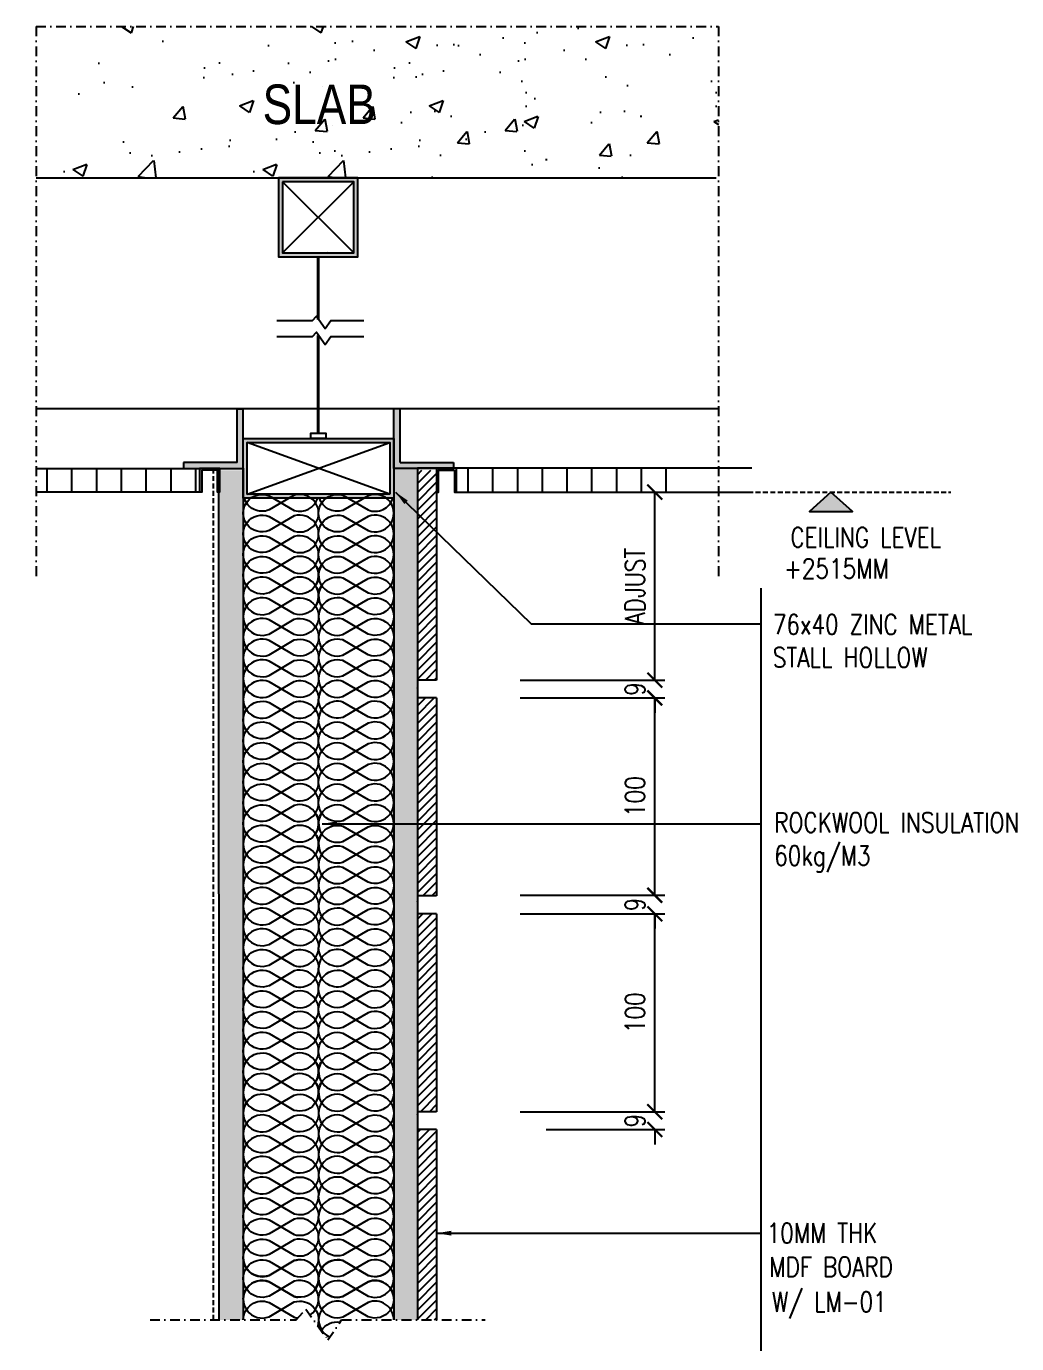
# Model space of a CAD drawing. Header units: millimetres. Extents: x 15742 to 451744, y -68201 to 290383.
# Drawn here: x 17168 to 17668, y 288632 to 289297 of the extents above; entities that cross this region are included whole.
import ezdxf
from ezdxf.enums import TextEntityAlignment as Align

# ---------------------------------------------------------------- set-up
doc = ezdxf.new("R2010")
doc.units = ezdxf.units.MM
doc.header["$LTSCALE"] = 10
doc.header["$MEASUREMENT"] = 0
doc.header["$PDMODE"] = 2
doc.header["$PDSIZE"] = -3
doc.linetypes.add('DASHDOT', pattern=[1, 0.5, -0.25, 0, -0.25])
doc.linetypes.add('HIDDEN', pattern=[0.375, 0.25, -0.125])
doc.layers.get('0').update_dxf_attribs({"linetype": 'CONTINUOUS'})
doc.layers.get('DEFPOINTS').update_dxf_attribs({"linetype": 'CONTINUOUS'})
for name, color, linetype in [('01APP', 1, 'CONTINUOUS'), ('03ABB', 3, 'CONTINUOUS'), ('03AFP', 3, 'CONTINUOUS'), ('03IPP-parttext', 7, 'CONTINUOUS'), ('04APP', 4, 'CONTINUOUS'), ('A-DETL-03', 3, 'CONTINUOUS')]:
    doc.layers.add(name, color=color, linetype=linetype)
doc.styles.add('DIM', font='ROMANS.shx', dxfattribs={"width": 0.8})
doc.styles.add('JDL', font='ARIALUNI.TTF', dxfattribs={"width": 0.8})
doc.dimstyles.new('D-5', dxfattribs={"dimscale": 5, "dimtxt": 2, "dimasz": 1.5, "dimexe": 1, "dimexo": 1, "dimgap": 1, "dimtad": 1, "dimdec": 0, "dimzin": 0, "dimdsep": 46, "dimtxsty": 'DIM', "dimblk": 'ARCHTICK', "dimcen": 0, "dimclrd": 8, "dimclre": 8, "dimclrt": 3, "dimadec": 0, "dimazin": 0, "dimtfac": 0.5, "dimtdec": 0, "dimtix": 1, "dimtofl": 0, "dimtmove": 2, "dimatfit": 3, "dimfxl": 0, "dimtolj": 1, "dimtzin": 0, "dimarcsym": 0})

# ---------------------------------------------------------------- blocks, each defined once
blk = doc.blocks.new('_ARCHTICK')
at = {"color": 0, "linetype": 'ByBlock', "const_width": 0.15}
blk.add_lwpolyline([(-0.5, -0.5), (0.5, 0.5)], dxfattribs=at)
blk = doc.blocks.new('HOLLOW')
at = {"layer": '03AFP'}
h = blk.add_hatch(color=1, dxfattribs=at)
h.paths.add_polyline_path([(0, 40), (0, 0), (40, 0), (40, 40)])
h.paths.add_polyline_path([(38, 38), (38, 2), (2, 2), (2, 38)], flags=16)
for points in [[(0, 40), (0, 0), (40, 0), (40, 40)], [(2, 38), (2, 2), (38, 2), (38, 38)]]:
    blk.add_lwpolyline(points, close=True, dxfattribs=at)
blk = doc.blocks.new('*D15')
at = {"color": 8, "lineweight": -2}
for p, q in [((17417.53, 288849.25), (17490.55, 288849.25)), ((17485.55, 288749.25), (17485.55, 288849.25)), ((17417.53, 288749.25), (17490.55, 288749.25))]:
    blk.add_line(p, q, dxfattribs=at)
at = {"layer": 'DEFPOINTS', "color": 0}
for p in [(17412.53, 288849.25), (17485.55, 288849.25), (17412.53, 288749.25)]:
    blk.add_point(p, dxfattribs=at)
at = {"color": 8, "lineweight": -2, "xscale": 7.5, "yscale": 7.5, "zscale": 7.5}
for p, rotation in [((17485.55, 288849.25), 90), ((17485.55, 288749.25), 270)]:
    blk.add_blockref('_ARCHTICK', p, dxfattribs=dict(at, rotation=rotation))
at = {"color": 3, "insert": (17475.55, 288799.25), "char_height": 10, "attachment_point": 5, "rotation": 90, "style": 'DIM'}
blk.add_mtext('\\A1;100', dxfattribs=at)
blk = doc.blocks.new('*D16')
at = {"color": 8, "lineweight": -2}
for p, q in [((17485.55, 288749.25), (17485.55, 288756.75)), ((17430.64, 288749.25), (17490.55, 288749.25)), ((17430.64, 288740.25), (17490.55, 288740.25)), ((17485.55, 288740.25), (17485.55, 288732.75))]:
    blk.add_line(p, q, dxfattribs=at)
at = {"layer": 'DEFPOINTS', "color": 0}
for p in [(17425.64, 288749.25), (17485.55, 288749.25), (17425.64, 288740.25)]:
    blk.add_point(p, dxfattribs=at)
at = {"color": 8, "lineweight": -2, "xscale": 7.5, "yscale": 7.5, "zscale": 7.5}
for p, rotation in [((17485.55, 288749.25), 270), ((17485.55, 288740.25), 90)]:
    blk.add_blockref('_ARCHTICK', p, dxfattribs=dict(at, rotation=rotation))
at = {"color": 3, "insert": (17475.55, 288744.75), "char_height": 10, "attachment_point": 5, "rotation": 90, "style": 'DIM'}
blk.add_mtext('\\A1;9', dxfattribs=at)
blk = doc.blocks.new('*D17')
at = {"color": 8, "lineweight": -2}
for p, q in [((17417.53, 289062.25), (17490.55, 289062.25)), ((17485.55, 288967.25), (17485.55, 289062.25)), ((17417.53, 288967.25), (17490.55, 288967.25))]:
    blk.add_line(p, q, dxfattribs=at)
at = {"layer": 'DEFPOINTS', "color": 0}
for p in [(17412.53, 289062.25), (17485.55, 289062.25), (17412.53, 288967.25)]:
    blk.add_point(p, dxfattribs=at)
at = {"color": 8, "lineweight": -2, "xscale": 7.5, "yscale": 7.5, "zscale": 7.5}
for p, rotation in [((17485.55, 289062.25), 90), ((17485.55, 288967.25), 270)]:
    blk.add_blockref('_ARCHTICK', p, dxfattribs=dict(at, rotation=rotation))
at = {"color": 3, "insert": (17475.55, 289014.75), "char_height": 10, "attachment_point": 5, "rotation": 90, "style": 'DIM'}
blk.add_mtext('\\A1;ADJUST', dxfattribs=at)
blk = doc.blocks.new('*D18')
at = {"color": 8, "lineweight": -2}
for p, q in [((17417.53, 288958.25), (17490.55, 288958.25)), ((17485.55, 288858.58), (17485.55, 288958.25)), ((17417.53, 288858.58), (17490.55, 288858.58))]:
    blk.add_line(p, q, dxfattribs=at)
at = {"layer": 'DEFPOINTS', "color": 0}
for p in [(17412.53, 288958.25), (17485.55, 288958.25), (17412.53, 288858.58)]:
    blk.add_point(p, dxfattribs=at)
at = {"color": 8, "lineweight": -2, "xscale": 7.5, "yscale": 7.5, "zscale": 7.5}
for p, rotation in [((17485.55, 288958.25), 90), ((17485.55, 288858.58), 270)]:
    blk.add_blockref('_ARCHTICK', p, dxfattribs=dict(at, rotation=rotation))
at = {"color": 3, "insert": (17475.55, 288908.42), "char_height": 10, "attachment_point": 5, "rotation": 90, "style": 'DIM'}
blk.add_mtext('\\A1;100', dxfattribs=at)
blk = doc.blocks.new('*D19')
at = {"color": 8, "lineweight": -2}
for p, q in [((17485.55, 288967.25), (17485.55, 288974.75)), ((17430.64, 288967.25), (17490.55, 288967.25)), ((17430.64, 288958.25), (17490.55, 288958.25)), ((17485.55, 288958.25), (17485.55, 288950.75))]:
    blk.add_line(p, q, dxfattribs=at)
at = {"layer": 'DEFPOINTS', "color": 0}
for p in [(17425.64, 288967.25), (17485.55, 288967.25), (17425.64, 288958.25)]:
    blk.add_point(p, dxfattribs=at)
at = {"color": 8, "lineweight": -2, "xscale": 7.5, "yscale": 7.5, "zscale": 7.5}
for p, rotation in [((17485.55, 288967.25), 270), ((17485.55, 288958.25), 90)]:
    blk.add_blockref('_ARCHTICK', p, dxfattribs=dict(at, rotation=rotation))
at = {"color": 3, "insert": (17475.55, 288962.75), "char_height": 10, "attachment_point": 5, "rotation": 90, "style": 'DIM'}
blk.add_mtext('\\A1;9', dxfattribs=at)
blk = doc.blocks.new('*D20')
at = {"color": 8, "lineweight": -2}
for p, q in [((17485.55, 288858.58), (17485.55, 288866.08)), ((17447.23, 288858.58), (17490.55, 288858.58)), ((17447.23, 288849.25), (17490.55, 288849.25)), ((17485.55, 288849.25), (17485.55, 288841.75))]:
    blk.add_line(p, q, dxfattribs=at)
at = {"layer": 'DEFPOINTS', "color": 0}
for p in [(17442.23, 288858.58), (17442.23, 288849.25), (17485.55, 288849.25)]:
    blk.add_point(p, dxfattribs=at)
at = {"color": 8, "lineweight": -2, "xscale": 7.5, "yscale": 7.5, "zscale": 7.5}
for p, rotation in [((17485.55, 288858.58), 270), ((17485.55, 288849.25), 90)]:
    blk.add_blockref('_ARCHTICK', p, dxfattribs=dict(at, rotation=rotation))
at = {"color": 3, "insert": (17475.55, 288853.92), "char_height": 10, "attachment_point": 5, "rotation": 90, "style": 'DIM'}
blk.add_mtext('\\A1;9', dxfattribs=at)

msp = doc.modelspace()

# ---------------------------------------------------------------- hatches: boundary and pattern name
for points in [[(17277.8137, 289104.2513), (17274.6994, 289104.2513), (17274.6994, 289077.1738), (17247.6994, 289077.1738), (17247.6994, 289074.2233), (17255.8196, 289074.2233), (17255.8196, 289074.2378), (17255.82, 289074.2378), (17265.82, 289074.2378), (17277.8137, 289074.2233)], [(17365.8073, 289074.2233), (17365.8073, 289074.2378), (17375.8077, 289074.2378), (17383.928, 289074.2233), (17383.928, 289077.1738), (17356.928, 289077.1738), (17356.928, 289104.2513), (17353.8137, 289104.2513), (17353.8137, 289074.2233)], [(17256.8196, 289073.2378), (17256.8192, 289062.2237), (17255.8196, 289062.2237), (17255.8196, 289074.2378), (17265.8196, 289074.2378), (17265.8192, 289062.2418), (17264.8192, 289062.2418), (17264.8196, 289073.2378)], [(17256.82, 289073.2378), (17256.8196, 289062.2237), (17255.82, 289062.2237), (17255.82, 289074.2378), (17265.82, 289074.2378), (17265.8196, 289062.2418), (17264.8196, 289062.2418), (17264.82, 289073.2378)], [(17384.4065, 289073.2658), (17384.4069, 289062.2517), (17385.4065, 289062.2517), (17385.4065, 289074.2658), (17375.4065, 289074.2658), (17375.4069, 289062.2698), (17376.4069, 289062.2698), (17376.4065, 289073.2658)], [(17384.4069, 289073.2658), (17384.4073, 289062.2517), (17385.4069, 289062.2517), (17385.4069, 289074.2658), (17375.4069, 289074.2658), (17375.4073, 289062.2698), (17376.4073, 289062.2698), (17376.4069, 289073.2658)], [(17574.4908, 289062.2512), (17574.4907, 289062.2512), (17563.6654, 289052.3887), (17585.3161, 289052.3887)]]:
    msp.add_hatch(color=253).paths.add_polyline_path(points)
h = msp.add_hatch(color=1)
h.paths.add_polyline_path([(17351.8137, 289061.2233), (17279.8137, 289061.2233), (17279.8137, 289087.2233), (17351.8137, 289087.2233)], flags=16)
h.paths.add_polyline_path([(17353.8137, 289059.2233), (17277.8137, 289059.2233), (17277.8137, 289089.2233), (17353.8137, 289089.2233)])
h = msp.add_hatch()
h.set_pattern_fill('DOTS', color=256, scale=3.2, angle=45, style=0)
h.set_pattern_definition([(45, (-3828.4887, 2296.231), (-1.79605122, 5.38815367), [0, -5.08])])
h.paths.add_polyline_path([(17265.5187, 288644.0928), (17277.7808, 288644.0928), (17277.7808, 289073.2378), (17265.5187, 289073.2378)])
h.paths.add_polyline_path([(17277.7808, 288624.7976), (17265.5187, 288624.7976), (17265.5187, 288249.4894), (17277.7808, 288249.4894)])
h = msp.add_hatch()
h.set_pattern_fill('DOTS', color=256, scale=3.2, angle=45, style=0)
h.set_pattern_definition([(45, (-3792.4887, 2296.231), (-1.79605122, 5.38815367), [0, -5.08])])
h.paths.add_polyline_path([(17353.5407, 288644.0928), (17365.8029, 288644.0928), (17365.8029, 289074.2513), (17353.5407, 289074.2513)])
h.paths.add_polyline_path([(17365.8029, 288624.7976), (17353.5407, 288624.7976), (17353.5407, 288249.4894), (17365.8029, 288249.4894)])
h = msp.add_hatch()
h.set_pattern_fill('ANSI31', color=253, style=0)
h.set_pattern_definition([(45, (-7222.1877, 1747.7165), (-2.24506403, 2.24506403), [])])
h.paths.add_polyline_path([(17375.4072, 288349.4894), (17365.7427, 288349.4894), (17365.7419, 288249.4894), (17375.4072, 288249.4894)])
h.paths.add_polyline_path([(17375.4072, 288458.4894), (17365.7435, 288458.4894), (17365.7427, 288358.4894), (17375.4072, 288358.4894)])
h.paths.add_polyline_path([(17365.7445, 288576.4894), (17375.4072, 288576.4894), (17375.4072, 288624.7976), (17365.7449, 288624.7976)])
h.paths.add_polyline_path([(17375.4072, 288567.4894), (17365.7444, 288567.4894), (17365.7436, 288467.4894), (17375.4072, 288467.4894)])
h.paths.add_polyline_path([(17375.4072, 288740.2517), (17365.8137, 288740.2517), (17365.8137, 288749.2517), (17375.4072, 288749.2517), (17375.4072, 288849.2517), (17365.8137, 288849.2517), (17365.8137, 288858.2517), (17375.4072, 288858.2517), (17375.4072, 288958.2517), (17365.8137, 288958.2517), (17365.8137, 288967.2517), (17375.4072, 288967.2517), (17375.4072, 289073.2658), (17365.7485, 289073.2658), (17365.745, 288644.0928), (17375.4072, 288644.0928)])
at = {"layer": '03AFP'}
h = msp.add_hatch(dxfattribs=at)
h.set_pattern_fill('_U', color=256, scale=12.5, angle=90, style=0, pattern_type=0)
h.set_pattern_definition([(90, (778.814, -1113.202), (-12.5, 8e-16), [])])
h.paths.add_polyline_path([(17265.2463, 289062.2513), (17265.2439, 289074.2513), (17168.2895, 289074.2513), (17168.2895, 289073.4198), (17170.4498, 289071.4567), (17168.2895, 289069.9079), (17168.2895, 289062.2513)])
h.paths.add_polyline_path([(17385.4065, 289074.2513), (17385.4065, 289062.2513), (17498.0566, 289062.2513), (17498.0566, 289074.2513)])
at = {"layer": '04APP'}
h = msp.add_hatch(dxfattribs=at)
h.set_pattern_fill('AR-CONC', color=3, style=0)
h.set_pattern_definition([(50, (799.805, -1113.2), (71.726018, -6.275213), [7.5, -82.5]), (355, (799.805, -1113.2), (-13.875133, 75.219213), [6, -66]), (100.4514, (805.78, -1113.725), (57.850938, 68.943954), [6.374019, -70.114211]), (46.1842, (799.805, -1093.2), (106.724105, -16.551901), [11.25, -123.75]), (96.6356, (808.7, -1094.58), (93.46627, 97.411787), [9.56103, -105.1713]), (351.1842, (799.8, -1093.2), (93.466195, 97.41186), [9, -99]), (21, (809.805, -1098.2), (59.690705, -40.261889), [7.5, -82.5]), (326, (809.805, -1098.2), (24.331533, 72.515005), [6, -66]), (71.4514, (814.78, -1101.56), (84.022263, 32.25305), [6.374019, -70.114211]), (37.5, (799.805, -1113.202), (1.2159855, 33.2893854), [0, -65.2, 0, -67, 0, -66.25]), (7.5, (799.805, -1113.202), (26.3069537, 39.441171), [0, -38.2, 0, -63.7, 0, -25.25]), (327.5, (777.505, -1113.202), (53.3822436, -2.2554872), [0, -25, 0, -78, 0, -103.5]), (317.5, (767.505, -1113.2), (58.318617, 10.010498), [0, -32.5, 0, -51.8, 0, -73.5])])
h.paths.add_polyline_path([(17475.3566, 289297.485), (17184.6295, 289297.485), (17184.6295, 289221.0012), (17475.3566, 289221.0012)])
h = msp.add_hatch(dxfattribs=at)
h.set_pattern_fill('AR-CONC', color=3, style=0)
h.set_pattern_definition([(50, (895.644, -1113.2), (71.726018, -6.275213), [7.5, -82.5]), (355, (895.644, -1113.2), (-13.875133, 75.219213), [6, -66]), (100.4514, (901.62, -1113.725), (57.850938, 68.943954), [6.374019, -70.114211]), (46.1842, (895.64, -1093.2), (106.724105, -16.551901), [11.25, -123.75]), (96.6356, (904.54, -1094.58), (93.46627, 97.411787), [9.56103, -105.1713]), (351.1842, (895.64, -1093.2), (93.466195, 97.41186), [9, -99]), (21, (905.644, -1098.2), (59.690705, -40.261889), [7.5, -82.5]), (326, (905.644, -1098.2), (24.331533, 72.515005), [6, -66]), (71.4514, (910.62, -1101.56), (84.022263, 32.25305), [6.374019, -70.114211]), (37.5, (895.644, -1113.202), (1.2159855, 33.2893854), [0, -65.2, 0, -67, 0, -66.25]), (7.5, (895.644, -1113.202), (26.3069537, 39.441171), [0, -38.2, 0, -63.7, 0, -25.25]), (327.5, (873.344, -1113.202), (53.3822436, -2.2554872), [0, -25, 0, -78, 0, -103.5]), (317.5, (863.344, -1113.2), (58.318617, 10.010498), [0, -32.5, 0, -51.8, 0, -73.5])])
h.paths.add_polyline_path([(17517.6314, 289221.0012), (17517.6314, 289297.485), (17280.4687, 289297.485), (17280.4687, 289221.0012)])

# ---------------------------------------------------------------- linework, layer by layer
at = {"color": 253}
for p, q in [((17517.1348, 289104.2513), (17173.1673, 289104.2513)), ((17274.6994, 289104.2513), (17277.8137, 289104.2513)), ((17356.928, 289104.2513), (17353.8137, 289104.2513)), ((17539.1908, 288216.7524), (17539.1908, 289013.6703))]:
    msp.add_line(p, q, dxfattribs=at)
at = {"linetype": 'HIDDEN'}
msp.add_line((17262.7686, 288644.0928), (17262.7079, 289074.2513), dxfattribs=at)
for points in [[(17256.8196, 289073.2378), (17256.8192, 289062.2237), (17255.8192, 289062.2237), (17255.8196, 289074.2378), (17265.8196, 289074.2378), (17265.8192, 289062.2418), (17264.8192, 289062.2418), (17264.8196, 289073.2378)], [(17256.82, 289073.2378), (17256.8196, 289062.2237), (17255.8196, 289062.2237), (17255.82, 289074.2378), (17265.82, 289074.2378), (17265.8196, 289062.2418), (17264.8196, 289062.2418), (17264.82, 289073.2378)], [(17384.4065, 289073.2658), (17384.4069, 289062.2517), (17385.4069, 289062.2517), (17385.4065, 289074.2658), (17375.4065, 289074.2658), (17375.4069, 289062.2698), (17376.4069, 289062.2698), (17376.4065, 289073.2658)], [(17384.4069, 289073.2658), (17384.4073, 289062.2517), (17385.4073, 289062.2517), (17385.4069, 289074.2658), (17375.4069, 289074.2658), (17375.4073, 289062.2698), (17376.4073, 289062.2698), (17376.4069, 289073.2658)], [(17574.4908, 289062.2513), (17563.6654, 289052.3887), (17585.3161, 289052.3887)]]:
    msp.add_lwpolyline(points, close=True)
at = {"layer": '01APP', "color": 1}
for points in [[(17314.6975, 289005.3136, 0.66808698), (17303.5621, 289018.8794), (17290.8345, 289011.4129, -1.4743888), (17290.8345, 289029.0636), (17303.5621, 289021.5971, 1.34830256), (17303.5621, 289039.777), (17290.8345, 289032.3105, -1.4743888), (17290.8345, 289049.9612), (17303.5621, 289042.4947, 1.34830256), (17303.5621, 289060.6746), (17290.8345, 289053.2081, -0.43740044), (17278.2477, 289059.2233, -0.43740044)], [(17314.6975, 289015.7624, 0.66808698), (17303.5621, 289029.3282), (17290.8345, 289021.8617, -1.4743888), (17290.8345, 289039.5124), (17303.5621, 289032.0459, 1.34830256), (17303.5621, 289050.2258), (17290.8345, 289042.7593, -1.4743888), (17290.8345, 289060.41), (17303.5621, 289052.9435, 0.41250525), (17315.3929, 289059.2233, 0.41250525)], [(17316.9387, 289005.3136, -0.66808698), (17328.0741, 289018.8794), (17340.8017, 289011.4129, 1.4743888), (17340.8017, 289029.0636), (17328.0741, 289021.5971, -1.34830256), (17328.0741, 289039.777), (17340.8017, 289032.3105, 1.4743888), (17340.8017, 289049.9612), (17328.0741, 289042.4947, -1.34830256), (17328.0741, 289060.6746), (17340.8017, 289053.2081, 0.43740044), (17353.3885, 289059.2233, 0.43740044)], [(17316.9387, 289015.7624, -0.66808698), (17328.0741, 289029.3282), (17340.8017, 289021.8617, 1.4743888), (17340.8017, 289039.5124), (17328.0741, 289032.0459, -1.34830256), (17328.0741, 289050.2258), (17340.8017, 289042.7593, 1.4743888), (17340.8017, 289060.41), (17328.0741, 289052.9435, -0.41250525), (17316.2433, 289059.2233, -0.41250525)], [(17314.6975, 289024.7141, -0.66808698), (17303.5621, 289011.1483), (17290.8345, 289018.6149, 1.4743888), (17290.8345, 289000.9641), (17303.5621, 289008.4307, -1.34830256), (17303.5621, 288990.2507), (17290.8345, 288997.7173, 1.4743888), (17290.8345, 288980.0666), (17303.5621, 288987.5331, -1.34830256), (17303.5621, 288969.3532), (17290.8345, 288976.8197, 1.4743888), (17290.8345, 288959.169), (17303.5621, 288966.6355, -0.50516197), (17315.8179, 288957.4906)], [(17316.9387, 289024.7141, 0.66808698), (17328.0741, 289011.1483), (17340.8017, 289018.6149, -1.4743888), (17340.8017, 289000.9641), (17328.0741, 289008.4307, 1.34830256), (17328.0741, 288990.2507), (17340.8017, 288997.7173, -1.4743888), (17340.8017, 288980.0666), (17328.0741, 288987.5331, 1.34830256), (17328.0741, 288969.3532), (17340.8017, 288976.8197, -1.4743888), (17340.8017, 288959.169), (17328.0741, 288966.6355, 0.50516197), (17315.8183, 288957.4906)], [(17314.6975, 289014.2654, -0.66808698), (17303.5621, 289000.6995), (17290.8345, 289008.1661, 1.4743888), (17290.8345, 288990.5153), (17303.5621, 288997.9819, -1.34830256), (17303.5621, 288979.802), (17290.8345, 288987.2685, 1.4743888), (17290.8345, 288969.6178), (17303.5621, 288977.0843, -1.34830256), (17303.5621, 288958.9044), (17290.8345, 288966.3709, 1.4743888), (17290.8345, 288948.7202), (17303.5621, 288956.1867, -0.50516197), (17315.8179, 288947.0418)], [(17316.9387, 289014.2654, 0.66808698), (17328.0741, 289000.6995), (17340.8017, 289008.1661, -1.4743888), (17340.8017, 288990.5153), (17328.0741, 288997.9819, 1.34830256), (17328.0741, 288979.802), (17340.8017, 288987.2685, -1.4743888), (17340.8017, 288969.6178), (17328.0741, 288977.0843, 1.34830256), (17328.0741, 288958.9044), (17340.8017, 288966.3709, -1.4743888), (17340.8017, 288948.7202), (17328.0741, 288956.1867, 0.50516197), (17315.8183, 288947.0418)], [(17314.6975, 288890.377, 0.66808698), (17303.5621, 288903.9428), (17290.8345, 288896.4763, -1.4743888), (17290.8345, 288914.127), (17303.5621, 288906.6605, 1.34830256), (17303.5621, 288924.8404), (17290.8345, 288917.3739, -1.4743888), (17290.8345, 288935.0246), (17303.5621, 288927.558, 1.34830256), (17303.5621, 288945.738), (17290.8345, 288938.2714, -1.4743888), (17290.8345, 288955.9221), (17303.5621, 288948.4556, 0.50516197), (17315.8179, 288957.6005)], [(17316.9387, 288890.377, -0.66808698), (17328.0741, 288903.9428), (17340.8017, 288896.4763, 1.4743888), (17340.8017, 288914.127), (17328.0741, 288906.6605, -1.34830256), (17328.0741, 288924.8404), (17340.8017, 288917.3739, 1.4743888), (17340.8017, 288935.0246), (17328.0741, 288927.558, -1.34830256), (17328.0741, 288945.738), (17340.8017, 288938.2714, 1.4743888), (17340.8017, 288955.9221), (17328.0741, 288948.4556, -0.50516197), (17315.8183, 288957.6005)], [(17314.6975, 288879.9282, 0.66808698), (17303.5621, 288893.494), (17290.8345, 288886.0275, -1.4743888), (17290.8345, 288903.6782), (17303.5621, 288896.2117, 1.34830256), (17303.5621, 288914.3916), (17290.8345, 288906.9251, -1.4743888), (17290.8345, 288924.5758), (17303.5621, 288917.1093, 1.34830256), (17303.5621, 288935.2892), (17290.8345, 288927.8226, -1.4743888), (17290.8345, 288945.4734), (17303.5621, 288938.0068, 0.50516197), (17315.8179, 288947.1517)], [(17316.9387, 288879.9282, -0.66808698), (17328.0741, 288893.494), (17340.8017, 288886.0275, 1.4743888), (17340.8017, 288903.6782), (17328.0741, 288896.2117, -1.34830256), (17328.0741, 288914.3916), (17340.8017, 288906.9251, 1.4743888), (17340.8017, 288924.5758), (17328.0741, 288917.1093, -1.34830256), (17328.0741, 288935.2892), (17340.8017, 288927.8226, 1.4743888), (17340.8017, 288945.4734), (17328.0741, 288938.0068, -0.50516197), (17315.8183, 288947.1517)], [(17314.6975, 288899.3287, -0.66808698), (17303.5621, 288885.7629), (17290.8345, 288893.2294, 1.4743888), (17290.8345, 288875.5787), (17303.5621, 288883.0452, -1.34830256), (17303.5621, 288864.8653), (17290.8345, 288872.3319, 1.4743888), (17290.8345, 288854.6811), (17303.5621, 288862.1477, -1.34830256), (17303.5621, 288843.9678), (17290.8345, 288851.4343, 1.4743888), (17290.8345, 288833.7836), (17303.5621, 288841.2501, -0.50516197), (17315.8179, 288832.1052)], [(17316.9387, 288899.3287, 0.66808698), (17328.0741, 288885.7629), (17340.8017, 288893.2294, -1.4743888), (17340.8017, 288875.5787), (17328.0741, 288883.0452, 1.34830256), (17328.0741, 288864.8653), (17340.8017, 288872.3319, -1.4743888), (17340.8017, 288854.6811), (17328.0741, 288862.1477, 1.34830256), (17328.0741, 288843.9678), (17340.8017, 288851.4343, -1.4743888), (17340.8017, 288833.7836), (17328.0741, 288841.2501, 0.50516197), (17315.8183, 288832.1052)], [(17314.6975, 288888.8799, -0.66808698), (17303.5621, 288875.3141), (17290.8345, 288882.7806, 1.4743888), (17290.8345, 288865.1299), (17303.5621, 288872.5965, -1.34830256), (17303.5621, 288854.4165), (17290.8345, 288861.8831, 1.4743888), (17290.8345, 288844.2324), (17303.5621, 288851.6989, -1.34830256), (17303.5621, 288833.519), (17290.8345, 288840.9855, 1.4743888), (17290.8345, 288823.3348), (17303.5621, 288830.8013, -0.50516197), (17315.8179, 288821.6564)], [(17316.9387, 288888.8799, 0.66808698), (17328.0741, 288875.3141), (17340.8017, 288882.7806, -1.4743888), (17340.8017, 288865.1299), (17328.0741, 288872.5965, 1.34830256), (17328.0741, 288854.4165), (17340.8017, 288861.8831, -1.4743888), (17340.8017, 288844.2324), (17328.0741, 288851.6989, 1.34830256), (17328.0741, 288833.519), (17340.8017, 288840.9855, -1.4743888), (17340.8017, 288823.3348), (17328.0741, 288830.8013, 0.50516197), (17315.8183, 288821.6564)], [(17314.6975, 288764.9916, 0.66808698), (17303.5621, 288778.5574), (17290.8345, 288771.0909, -1.4743888), (17290.8345, 288788.7416), (17303.5621, 288781.2751, 1.34830256), (17303.5621, 288799.455), (17290.8345, 288791.9884, -1.4743888), (17290.8345, 288809.6392), (17303.5621, 288802.1726, 1.34830256), (17303.5621, 288820.3525), (17290.8345, 288812.886, -1.4743888), (17290.8345, 288830.5367), (17303.5621, 288823.0702, 0.50516197), (17315.8179, 288832.2151)], [(17316.9387, 288764.9916, -0.66808698), (17328.0741, 288778.5574), (17340.8017, 288771.0909, 1.4743888), (17340.8017, 288788.7416), (17328.0741, 288781.2751, -1.34830256), (17328.0741, 288799.455), (17340.8017, 288791.9884, 1.4743888), (17340.8017, 288809.6392), (17328.0741, 288802.1726, -1.34830256), (17328.0741, 288820.3525), (17340.8017, 288812.886, 1.4743888), (17340.8017, 288830.5367), (17328.0741, 288823.0702, -0.50516197), (17315.8183, 288832.2151)], [(17314.6975, 288754.5428, 0.66808698), (17303.5621, 288768.1086), (17290.8345, 288760.6421, -1.4743888), (17290.8345, 288778.2928), (17303.5621, 288770.8263, 1.34830256), (17303.5621, 288789.0062), (17290.8345, 288781.5396, -1.4743888), (17290.8345, 288799.1904), (17303.5621, 288791.7238, 1.34830256), (17303.5621, 288809.9038), (17290.8345, 288802.4372, -1.4743888), (17290.8345, 288820.0879), (17303.5621, 288812.6214, 0.50516197), (17315.8179, 288821.7663)], [(17316.9387, 288754.5428, -0.66808698), (17328.0741, 288768.1086), (17340.8017, 288760.6421, 1.4743888), (17340.8017, 288778.2928), (17328.0741, 288770.8263, -1.34830256), (17328.0741, 288789.0062), (17340.8017, 288781.5396, 1.4743888), (17340.8017, 288799.1904), (17328.0741, 288791.7238, -1.34830256), (17328.0741, 288809.9038), (17340.8017, 288802.4372, 1.4743888), (17340.8017, 288820.0879), (17328.0741, 288812.6214, -0.50516197), (17315.8183, 288821.7663)], [(17314.6975, 288773.9433, -0.66808698), (17303.5621, 288760.3775), (17290.8345, 288767.844, 1.4743888), (17290.8345, 288750.1933), (17303.5621, 288757.6598, -1.34830256), (17303.5621, 288739.4799), (17290.8345, 288746.9464, 1.4743888), (17290.8345, 288729.2957), (17303.5621, 288736.7623, -1.34830256), (17303.5621, 288718.5823), (17290.8345, 288726.0489, 1.4743888), (17290.8345, 288708.3982), (17303.5621, 288715.8647, -0.50516197), (17315.8179, 288706.7198)], [(17316.9387, 288773.9433, 0.66808698), (17328.0741, 288760.3775), (17340.8017, 288767.844, -1.4743888), (17340.8017, 288750.1933), (17328.0741, 288757.6598, 1.34830256), (17328.0741, 288739.4799), (17340.8017, 288746.9464, -1.4743888), (17340.8017, 288729.2957), (17328.0741, 288736.7623, 1.34830256), (17328.0741, 288718.5823), (17340.8017, 288726.0489, -1.4743888), (17340.8017, 288708.3982), (17328.0741, 288715.8647, 0.50516197), (17315.8183, 288706.7198)], [(17314.6975, 288763.4945, -0.66808698), (17303.5621, 288749.9287), (17290.8345, 288757.3952, 1.4743888), (17290.8345, 288739.7445), (17303.5621, 288747.211, -1.34830256), (17303.5621, 288729.0311), (17290.8345, 288736.4977, 1.4743888), (17290.8345, 288718.8469), (17303.5621, 288726.3135, -1.34830256), (17303.5621, 288708.1336), (17290.8345, 288715.6001, 1.4743888), (17290.8345, 288697.9494), (17303.5621, 288705.4159, -0.50516197), (17315.8179, 288696.271)], [(17316.9387, 288763.4945, 0.66808698), (17328.0741, 288749.9287), (17340.8017, 288757.3952, -1.4743888), (17340.8017, 288739.7445), (17328.0741, 288747.211, 1.34830256), (17328.0741, 288729.0311), (17340.8017, 288736.4977, -1.4743888), (17340.8017, 288718.8469), (17328.0741, 288726.3135, 1.34830256), (17328.0741, 288708.1336), (17340.8017, 288715.6001, -1.4743888), (17340.8017, 288697.9494), (17328.0741, 288705.4159, 0.50516197), (17315.8183, 288696.271)], [(17311.4802, 288657.0051, 0.86900096), (17303.5621, 288674.0695), (17290.8345, 288666.603, -1.4743888), (17290.8345, 288684.2537), (17303.5621, 288676.7872, 1.34830256), (17303.5621, 288694.9671), (17290.8345, 288687.5006, -1.4743888), (17290.8345, 288705.1513), (17303.5621, 288697.6848, 0.50516197), (17315.8179, 288706.8297)], [(17353.8137, 288654.5416, 0.52970237), (17340.8017, 288663.3562), (17328.0741, 288655.8896, -1.34830256), (17328.0741, 288674.0695), (17340.8017, 288666.603, 1.4743888), (17340.8017, 288684.2537), (17328.0741, 288676.7872, -1.34830256), (17328.0741, 288694.9671), (17340.8017, 288687.5006, 1.4743888), (17340.8017, 288705.1513), (17328.0741, 288697.6848, -0.50516197), (17315.8183, 288706.8297)], [(17311.4802, 288646.5563, 0.86900096), (17303.5621, 288663.6208), (17290.8345, 288656.1542, -1.4743888), (17290.8345, 288673.805), (17303.5621, 288666.3384, 1.34830256), (17303.5621, 288684.5183), (17290.8345, 288677.0518, -1.4743888), (17290.8345, 288694.7025), (17303.5621, 288687.236, 0.50516197), (17315.8179, 288696.3809)], [(17353.8137, 288644.0928, 0.52970237), (17340.8017, 288652.9074), (17328.0741, 288645.4409, -1.34830256), (17328.0741, 288663.6208), (17340.8017, 288656.1542, 1.4743888), (17340.8017, 288673.805), (17328.0741, 288666.3384, -1.34830256), (17328.0741, 288684.5183), (17340.8017, 288677.0518, 1.4743888), (17340.8017, 288694.7025), (17328.0741, 288687.236, -0.50516197), (17315.8183, 288696.3809)], [(17277.8225, 288675.4176, 0.52970237), (17290.8345, 288666.603), (17303.5621, 288674.0695, -0.04847754), (17305.3639, 288674.4303, -0.04847754)], [(17311.4802, 288672.9541, -0.86900096), (17303.5621, 288655.8896), (17290.8345, 288663.3562, 1.4743888), (17290.8345, 288645.7054), (17303.5621, 288653.172, -0.60586232), (17315.3549, 288641.1519, -0.60586232)], [(17353.8137, 288675.4176, -0.52970237), (17340.8017, 288666.603), (17328.0741, 288674.0695, 1.34830256), (17328.0741, 288655.8896), (17340.8017, 288663.3562, -1.4743888), (17340.8017, 288645.7054), (17328.0741, 288653.172, 0.93956738), (17321.4516, 288635.4051, 0.93956738)], [(17277.8225, 288654.5416, -0.52970237), (17290.8345, 288663.3562), (17303.5621, 288655.8896, 0.04847754), (17305.3639, 288655.5289, 0.04847754)], [(17277.8225, 288644.0928, -0.52970237), (17290.8345, 288652.9074), (17303.5621, 288645.4409, 0.04847754), (17305.3639, 288645.0801, 0.04847754)], [(17317.2037, 288638.5732, -0.30170903), (17326.7197, 288643.028)]]:
    msp.add_lwpolyline(points, format="xyb", dxfattribs=at)
at = {"layer": '03ABB', "color": 4, "linetype": 'DASHDOT'}
for p, q in [((17173.1673, 289297.485), (17173.1673, 289017.3915)), ((17173.1673, 289297.485), (17517.6314, 289297.485)), ((17517.6314, 289297.485), (17517.6314, 289017.3915))]:
    msp.add_line(p, q, dxfattribs=at)
at = {"layer": '03ABB', "color": 3}
msp.add_line((17173.1673, 289221.0012), (17516.4652, 289221.0012), dxfattribs=at)
at = {"layer": '03ABB'}
for p, q in [((17320.1394, 289184.0012), (17320.1394, 289183.9517)), ((17315.4108, 289149.3907), (17315.4108, 289181.0012)), ((17315.9108, 289149.3907), (17315.9108, 289181.0012)), ((17315.4108, 289091.9741), (17315.4108, 289141.3907)), ((17315.9108, 289091.9741), (17315.9108, 289141.3907))]:
    msp.add_line(p, q, dxfattribs=at)
at = {"layer": '03ABB', "color": 5}
for points in [[(17294.6566, 289148.9485), (17312.7966, 289148.9485), (17314.7597, 289151.1088), (17319.2025, 289144.9119), (17321.9921, 289148.9485), (17338.5773, 289148.9485)], [(17294.6566, 289140.8589), (17312.7966, 289140.8589), (17314.7597, 289143.0192), (17319.2025, 289136.8223), (17321.9921, 289140.8589), (17338.5773, 289140.8589)]]:
    msp.add_lwpolyline(points, dxfattribs=at)
at = {"layer": '03ABB'}
msp.add_lwpolyline([(17319.4108, 289089.2233), (17311.9108, 289089.2233), (17311.9108, 289091.9741), (17319.4108, 289091.9741)], close=True, dxfattribs=at)
for points in [[(17173.1673, 289074.2233), (17265.8054, 289074.2233)], [(17534.6181, 289074.2513), (17365.8054, 289074.2513)], [(17256.8196, 289062.2233), (17173.1673, 289062.2233)], [(17375.4069, 289062.2513), (17375.4748, 289062.2513)], [(17385.4065, 289062.2465), (17534.6181, 289062.2513)]]:
    msp.add_lwpolyline(points, dxfattribs=at)
at = {"layer": '03ABB', "color": 5, "linetype": 'DASHDOT'}
msp.add_lwpolyline([(17230.7369, 288644.0928), (17304.4668, 288644.0928), (17309.3745, 288649.4934), (17320.4814, 288634.0013), (17327.4556, 288644.0928), (17399.875, 288644.0928)], dxfattribs=at)
at = {"layer": '03AFP', "color": 1}
for p, q in [((17351.8137, 289061.2233), (17279.8137, 289087.2233)), ((17279.8137, 289061.2233), (17351.8137, 289087.2233))]:
    msp.add_line(p, q, dxfattribs=at)
at = {"layer": '03AFP'}
for p, q in [((17265.6264, 288644.0928), (17265.4746, 289074.2513)), ((17277.8137, 289074.2513), (17277.8137, 288644.0928)), ((17353.8137, 289074.2513), (17353.8137, 288644.0928)), ((17365.8137, 289074.2513), (17365.8137, 288644.0928)), ((17375.4072, 289074.253), (17375.4072, 288967.2517)), ((17375.4072, 288967.2517), (17365.8137, 288967.2517)), ((17375.4072, 288958.2517), (17365.8137, 288958.2517)), ((17375.4072, 288958.2517), (17375.4072, 288858.2517)), ((17375.4072, 288858.2517), (17365.8137, 288858.2517)), ((17375.4072, 288849.2517), (17365.8137, 288849.2517)), ((17375.4072, 288849.2517), (17375.4072, 288749.2517)), ((17375.4072, 288749.2517), (17365.8137, 288749.2517)), ((17375.4072, 288740.2517), (17365.8137, 288740.2517)), ((17375.4072, 288740.2517), (17375.4072, 288644.0945))]:
    msp.add_line(p, q, dxfattribs=at)
at = {"layer": '03AFP', "color": 1, "linetype": 'HIDDEN'}
msp.add_line((17517.6314, 289062.2513), (17635.0133, 289062.2513), dxfattribs=at)
at = {"layer": '03IPP-parttext', "color": 4}
for p, q in [((17274.6994, 289077.1738), (17274.6994, 289104.2513)), ((17356.928, 289077.1738), (17356.928, 289104.2513)), ((17274.6994, 289077.1738), (17247.6994, 289077.1738)), ((17356.928, 289077.1738), (17383.928, 289077.1738))]:
    msp.add_line(p, q, dxfattribs=at)
for points in [[(17247.6994, 289077.1738), (17247.6994, 289074.2233), (17277.8137, 289074.2233), (17277.8137, 289104.2233)], [(17383.928, 289077.1738), (17383.928, 289074.2233), (17353.8137, 289074.2233), (17353.8137, 289104.2233)]]:
    msp.add_lwpolyline(points, dxfattribs=at)
at = {"layer": '03IPP-parttext'}
for points in [[(17353.8137, 289059.2233), (17277.8137, 289059.2233), (17277.8137, 289089.2233), (17353.8137, 289089.2233)], [(17351.8137, 289061.2233), (17279.8137, 289061.2233), (17279.8137, 289087.2233), (17351.8137, 289087.2233)]]:
    msp.add_lwpolyline(points, close=True, dxfattribs=at)
at = {"layer": 'A-DETL-03', "color": 1}
for p, q in [((17333.6608, 289219.0012), (17297.6608, 289183.0012)), ((17297.6608, 289219.0012), (17333.6608, 289183.0012))]:
    msp.add_line(p, q, dxfattribs=at)

# ---------------------------------------------------------------- block references
at = {"layer": '03AFP'}
msp.add_blockref('HOLLOW', (17295.6608, 289181.0012), dxfattribs=at)

# ---------------------------------------------------------------- texts
at = {"layer": '03AFP', "width": 0.8}
for s, height, style, p in [('SLAB', 20, 'JDL', (17287.5611, 289248.1095)), ('10MM THK', 10, 'DIM', (17541.9901, 288682.9664)), ('MDF BOARD', 10, 'DIM', (17543.3285, 288665.8672)), ('W/ LM-01', 10, 'DIM', (17544.6774, 288648.2001))]:
    msp.add_text(s, height=height, dxfattribs=dict(at, style=style)).set_placement(p)
at = {"layer": '03AFP', "style": 'DIM', "width": 0.8}
for s, p in [('CEILING LEVEL', (17592.0434, 289039.392)), ('+2515MM', (17577.2636, 289023.5945))]:
    msp.add_text(s, height=10, dxfattribs=at).set_placement(p, align=Align.MIDDLE)
at = {"layer": '03AFP', "char_height": 10, "attachment_point": 1, "style": 'DIM'}
for s, insert, width in [('76x40 ZINC METAL\\PSTALL HOLLOW', (17545.1185, 289000.4069), 157.714286), ('ROCKWOOL INSULATION\\P60kg/M3', (17545.8249, 288900.298), 146.631373)]:
    msp.add_mtext(s, dxfattribs=dict(at, insert=insert, width=width))

# ---------------------------------------------------------------- dimensions: what is measured, and where the dimension line sits
at = {"color": 253}
dim = msp.add_linear_dim(base=(17485.5475, 289062.2517), p1=(17412.5259, 288967.2517), p2=(17412.5259, 289062.2517), angle=90, text='ADJUST', dimstyle='D-5', dxfattribs=at)
dim.commit()
dim.dimension.update_dxf_attribs({"geometry": '*D17', "text_midpoint": (17475.5475, 289014.7517)})
for base, p1, p2, picture, middle in [((17485.5475, 288967.2517), (17425.6431, 288958.2517), (17425.6431, 288967.2517), '*D19', (17475.5475, 288962.7517)), ((17485.5475, 288958.2517), (17412.5259, 288858.585), (17412.5259, 288958.2517), '*D18', (17475.5475, 288908.4183)), ((17485.5475, 288849.2517), (17442.2256, 288858.585), (17442.2256, 288849.2517), '*D20', (17475.5475, 288853.9183)), ((17485.5475, 288849.2517), (17412.5259, 288749.2517), (17412.5259, 288849.2517), '*D15', (17475.5475, 288799.2517)), ((17485.5475, 288749.2517), (17425.6431, 288740.2517), (17425.6431, 288749.2517), '*D16', (17475.5475, 288744.7517))]:
    dim = msp.add_linear_dim(base=base, p1=p1, p2=p2, angle=90, dimstyle='D-5', dxfattribs=at)
    dim.commit()
    dim.dimension.update_dxf_attribs({"geometry": picture, "text_midpoint": middle})

# ---------------------------------------------------------------- leaders
for points in [[(17354.6532, 289062.2513), (17423.0746, 288995.6785), (17539.1908, 288995.6785)], [(17317.5625, 288894.6584), (17539.1908, 288894.6584)], [(17375.4072, 288687.8869), (17539.1908, 288687.8834)]]:
    msp.add_leader(points, dimstyle='D-5', override={"dimgap": 1, "dimtad": 0, "dimfxl": 2})

doc.saveas('drawing.dxf')
